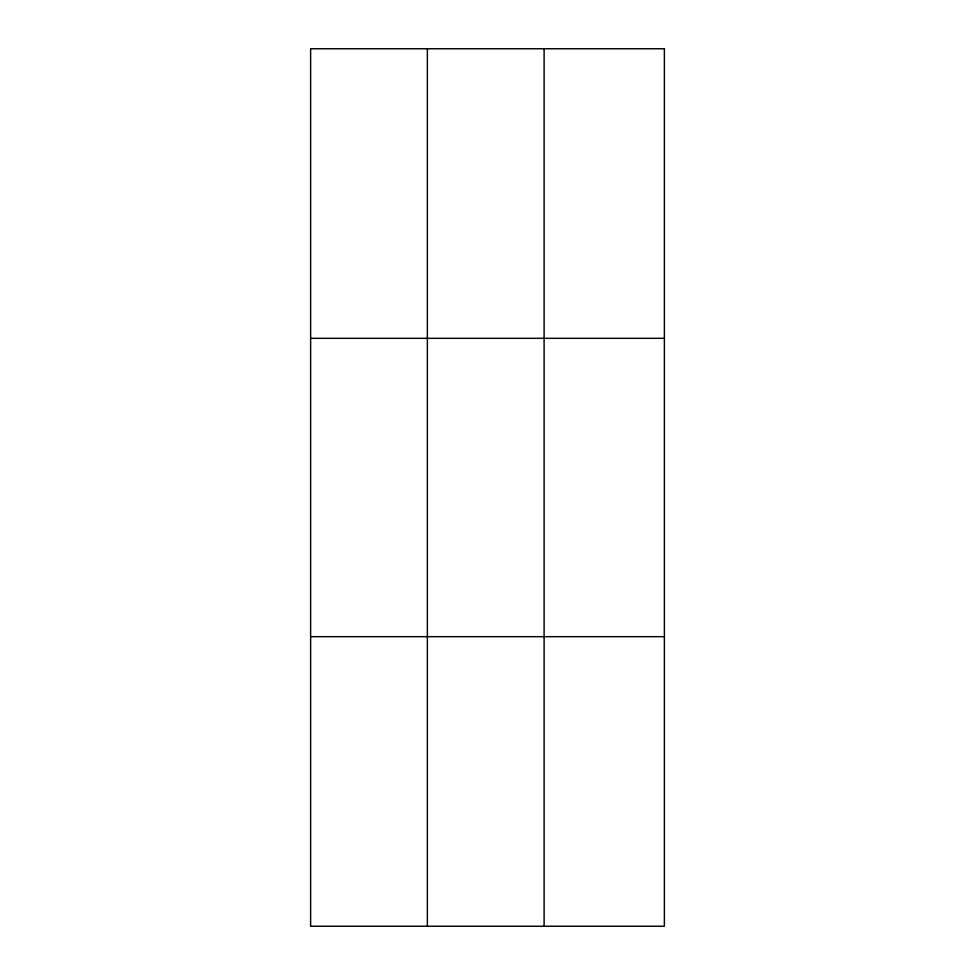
<?xml version="1.0" encoding="UTF-8"?>
<svg xmlns="http://www.w3.org/2000/svg" width="975" height="975" viewBox="0 0 975 975"><rect width="100%" height="100%" fill="white"/><g stroke="black" fill="none" stroke-linecap="round" stroke-linejoin="round"><path stroke-width="1.46" d="M427.367 48.75L427.367 926.25M544.099 48.75L544.099 926.25M310.623 338.325L664.377 338.325M310.623 636.675L664.377 636.675M664.377 48.75L664.377 926.25L310.623 926.25L310.623 48.75L664.377 48.75"/></g></svg>
